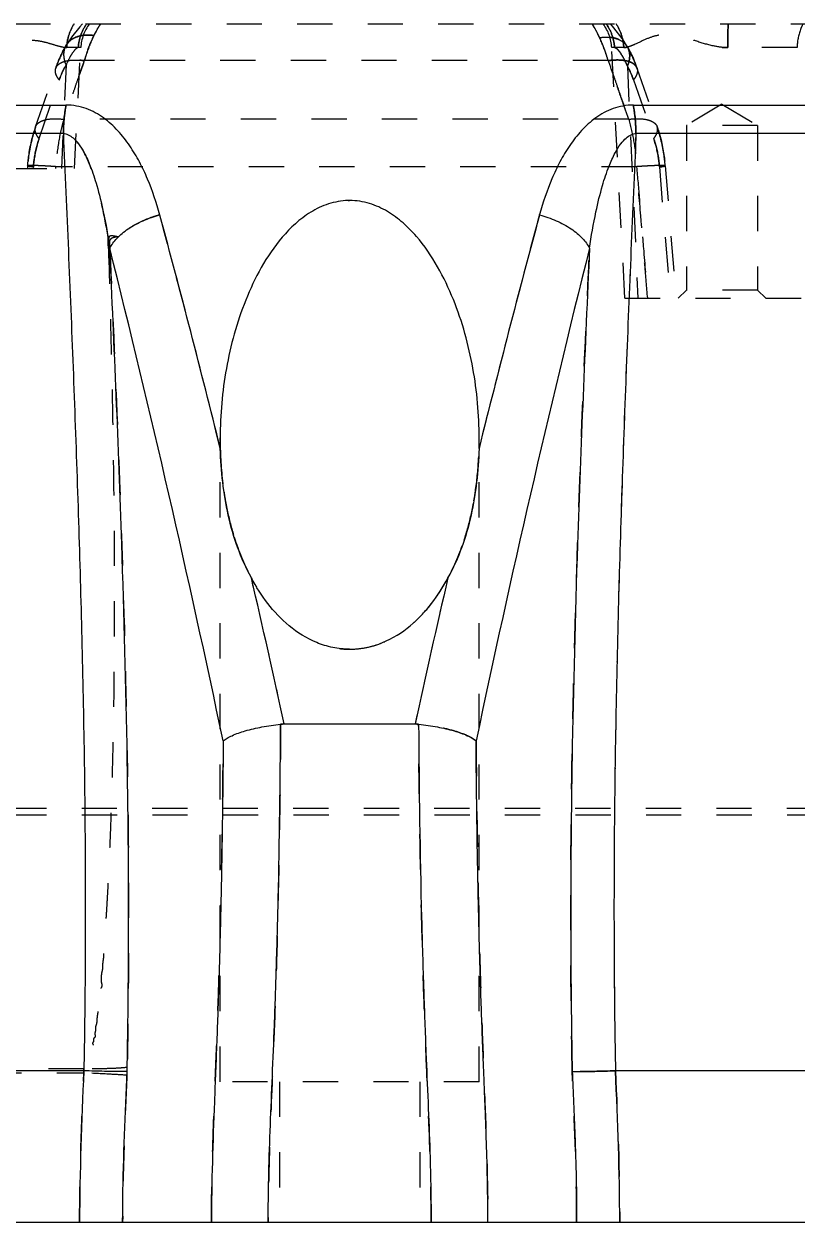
# Model space of a CAD drawing. Header units: millimetres. Extents: x 97 to 1722, y -6063 to 1553.
# Drawn here: x 1004.3 to 1040.1, y 163.3 to 218.8 of the extents above; entities that cross this region are included whole.
import ezdxf

# ---------------------------------------------------------------- set-up
doc = ezdxf.new("R2010")
doc.units = ezdxf.units.MM
doc.header["$LTSCALE"] = 16.335
doc.linetypes.add('HIDDEN', pattern=[0.2, 0.1, -0.1])
doc.layers.get('0').update_dxf_attribs({"linetype": 'CONTINUOUS'})
doc.layers.add('DEFAULT_2', color=8, linetype='HIDDEN')

msp = doc.modelspace()

# ---------------------------------------------------------------- linework, layer by layer
at = {"color": 7, "linetype": 'Continuous'}
for p, q in [((978.157, 215.048), (1006.216, 215.048)), ((1032.501, 215.048), (1059.72, 215.048)), ((1006.094, 213.731), (978.015, 213.731)), ((1060.097, 213.731), (1032.623, 213.731)), ((1013.358, 199.626), (1013.365, 199.135)), ((1025.352, 199.135), (1025.358, 199.626)), ((1016.329, 186.378), (1022.388, 186.378)), ((1007.04, 170.306), (976.393, 170.306)), ((1063.159, 170.306), (1031.676, 170.306)), ((960.358, 163.306), (1078.358, 163.306))]:
    msp.add_line(p, q, dxfattribs=at)
for centre, radius, start, end in [((1019.358, 207.57), 3.057, 89.9997, 91.3875), ((535.235, 81.045), 492.498, 13.87363, 15.17334), ((1502.503, 81.318), 491.481, 164.82498, 166.13038), ((413.679, 59.521), 612.926, 11.869777, 14.058948), ((1625.042, 59.52), 612.931, 165.941061, 168.130214), ((580.085, 91.637), 446.413, 12.25292, 13.14272), ((1460.659, 91.181), 448.491, 166.85937, 167.74507)]:
    msp.add_arc(centre, radius, start, end, dxfattribs=at)
for points, knots in [([(1006.094, 213.731), (1006.098, 213.954), (1006.122, 214.395), (1006.178, 214.833), (1006.216, 215.048)], [0, 0, 0, 0, 0.506153, 1, 1, 1, 1]), ([(1010.564, 209.952), (1010.41, 210.518), (1010.131, 211.355), (1009.633, 212.418), (1009.184, 213.176), (1008.64, 213.876), (1007.977, 214.484), (1007.303, 214.856), (1006.699, 215.019), (1006.378, 215.048), (1006.216, 215.048)], [0, 0, 0, 0, 0.245803, 0.368501, 0.491208, 0.614305, 0.73865, 0.866079, 0.932094, 1, 1, 1, 1]), ([(1032.501, 215.048), (1032.339, 215.048), (1032.02, 215.02), (1031.417, 214.857), (1030.744, 214.487), (1030.082, 213.882), (1029.539, 213.184), (1029.09, 212.43), (1028.592, 211.371), (1028.313, 210.537), (1028.159, 209.972)], [0, 0, 0, 0, 0.067906, 0.133928, 0.261373, 0.385729, 0.508828, 0.631533, 0.754223, 1, 1, 1, 1]), ([(1032.501, 215.048), (1032.539, 214.833), (1032.595, 214.395), (1032.619, 213.954), (1032.623, 213.731)], [0, 0, 0, 0, 0.493847, 1, 1, 1, 1]), ([(1006.094, 213.731), (1006.25, 210.116), (1006.559, 202.885), (1006.871, 193.842), (1007.037, 186.603), (1007.11, 181.172), (1007.118, 176.645), (1007.089, 173.023), (1007.06, 171.211), (1007.044, 170.306)], [0, 0, 0, 0, 0.249881, 0.499824, 0.624829, 0.749858, 0.874914, 0.937453, 1, 1, 1, 1]), ([(1006.094, 213.731), (1006.17, 213.725), (1006.337, 213.681), (1006.577, 213.515), (1006.829, 213.232), (1007.097, 212.794), (1007.385, 212.145), (1007.686, 211.23), (1007.995, 209.958), (1008.163, 208.981), (1008.245, 208.413)], [0, 0, 0, 0, 0.038615, 0.084769, 0.145052, 0.227486, 0.342205, 0.501553, 0.7115, 1, 1, 1, 1]), ([(1030.471, 208.413), (1030.553, 208.979), (1030.722, 209.955), (1031.03, 211.225), (1031.33, 212.142), (1031.618, 212.79), (1031.886, 213.23), (1032.138, 213.513), (1032.379, 213.681), (1032.547, 213.725), (1032.623, 213.731)], [0, 0, 0, 0, 0.287344, 0.498178, 0.65679, 0.771801, 0.85449, 0.914975, 0.961275, 1, 1, 1, 1]), ([(1032.623, 213.731), (1032.467, 210.116), (1032.158, 202.885), (1031.846, 193.842), (1031.68, 186.603), (1031.607, 181.172), (1031.599, 176.645), (1031.628, 173.023), (1031.656, 171.211), (1031.673, 170.306)], [0, 0, 0, 0, 0.249881, 0.499824, 0.624829, 0.749858, 0.874914, 0.937453, 1, 1, 1, 1]), ([(1019.284, 210.626), (1018.977, 210.619), (1018.365, 210.509), (1017.541, 210.112), (1016.831, 209.569), (1016.028, 208.733), (1015.231, 207.549), (1014.514, 206.027), (1013.988, 204.454), (1013.624, 202.855), (1013.407, 201.243), (1013.358, 200.163), (1013.358, 199.626)], [0, 0, 0, 0, 0.068425, 0.135652, 0.201446, 0.266031, 0.392449, 0.516554, 0.639029, 0.760262, 0.880509, 1, 1, 1, 1]), ([(1025.358, 199.626), (1025.358, 200.166), (1025.309, 201.251), (1025.091, 202.871), (1024.723, 204.478), (1024.191, 206.058), (1023.466, 207.587), (1022.658, 208.774), (1021.843, 209.608), (1021.122, 210.146), (1020.286, 210.531), (1019.668, 210.627), (1019.358, 210.627)], [0, 0, 0, 0, 0.119436, 0.239633, 0.360824, 0.483266, 0.607357, 0.733791, 0.798411, 0.864264, 0.931558, 1, 1, 1, 1]), ([(1008.245, 208.413), (1008.326, 208.58), (1008.58, 208.919), (1009.112, 209.349), (1009.79, 209.713), (1010.298, 209.891), (1010.561, 209.962)], [0, 0, 0, 0, 0.194731, 0.436991, 0.713738, 1, 1, 1, 1]), ([(1028.157, 209.962), (1028.42, 209.89), (1028.927, 209.712), (1029.605, 209.348), (1030.137, 208.919), (1030.391, 208.58), (1030.471, 208.413)], [0, 0, 0, 0, 0.28628, 0.56302, 0.805268, 1, 1, 1, 1]), ([(1009.049, 170.287), (1009.068, 171.338), (1009.103, 173.524), (1009.122, 176.969), (1009.11, 180.759), (1009.036, 186.717), (1008.79, 195.984), (1008.455, 203.849), (1008.245, 208.413)], [0, 0, 0, 0, 0.082719, 0.171953, 0.270925, 0.380796, 0.640629, 1, 1, 1, 1]), ([(1030.471, 208.413), (1030.262, 203.842), (1029.926, 195.964), (1029.68, 186.683), (1029.607, 180.717), (1029.595, 176.924), (1029.615, 173.494), (1029.649, 171.323), (1029.668, 170.287)], [0, 0, 0, 0, 0.359969, 0.62017, 0.730168, 0.829227, 0.918511, 1, 1, 1, 1]), ([(1014.805, 193.141), (1014.56, 193.599), (1014.134, 194.548), (1013.706, 196.046), (1013.453, 197.581), (1013.38, 198.616), (1013.365, 199.135)], [0, 0, 0, 0, 0.250732, 0.499764, 0.749749, 1, 1, 1, 1]), ([(1025.352, 199.135), (1025.337, 198.616), (1025.263, 197.58), (1025.011, 196.046), (1024.583, 194.548), (1024.157, 193.599), (1023.912, 193.141)], [0, 0, 0, 0, 0.250328, 0.500325, 0.749335, 1, 1, 1, 1]), ([(1019.358, 189.843), (1019.096, 189.843), (1018.572, 189.896), (1017.592, 190.199), (1016.527, 190.867), (1015.533, 191.928), (1015.025, 192.73), (1014.805, 193.141)], [0, 0, 0, 0, 0.133713, 0.265453, 0.519156, 0.762773, 1, 1, 1, 1]), ([(1019.358, 189.843), (1019.621, 189.843), (1020.144, 189.896), (1021.124, 190.199), (1022.19, 190.867), (1023.184, 191.928), (1023.692, 192.73), (1023.912, 193.141)], [0, 0, 0, 0, 0.133713, 0.265453, 0.519156, 0.762773, 1, 1, 1, 1]), ([(1013.499, 185.593), (1013.554, 185.639), (1013.687, 185.728), (1014.024, 185.898), (1014.564, 186.083), (1015.318, 186.258), (1015.87, 186.338), (1016.162, 186.369)], [0, 0, 0, 0, 0.076953, 0.170432, 0.403231, 0.686377, 1, 1, 1, 1]), ([(1015.585, 163.306), (1015.586, 163.68), (1015.59, 164.427), (1015.619, 165.926), (1015.682, 167.806), (1015.779, 170.1), (1015.881, 172.541), (1015.973, 175.282), (1016.096, 179.928), (1016.146, 183.675), (1016.162, 186.369)], [0, 0, 0, 0, 0.048657, 0.097063, 0.195062, 0.293147, 0.395636, 0.512734, 0.649729, 1, 1, 1, 1]), ([(1022.555, 186.369), (1022.846, 186.338), (1023.398, 186.258), (1024.153, 186.083), (1024.693, 185.897), (1025.03, 185.728), (1025.163, 185.639), (1025.218, 185.593)], [0, 0, 0, 0, 0.313663, 0.596818, 0.829601, 0.923025, 1, 1, 1, 1]), ([(1022.555, 186.369), (1022.573, 183.374), (1022.631, 179.252), (1022.778, 174.182), (1022.912, 170.57), (1023.054, 167.506), (1023.122, 164.888), (1023.131, 163.807), (1023.132, 163.306)], [0, 0, 0, 0, 0.389392, 0.536049, 0.659471, 0.85942, 0.934821, 1, 1, 1, 1]), ([(1013.499, 185.593), (1013.486, 183.735), (1013.453, 180.948), (1013.375, 177.233), (1013.299, 174.447), (1013.204, 171.662), (1013.05, 167.95), (1012.957, 165.164), (1012.958, 163.306)], [0, 0, 0, 0, 0.250003, 0.375006, 0.500007, 0.625009, 0.750011, 1, 1, 1, 1]), ([(1025.759, 163.306), (1025.761, 163.538), (1025.762, 164.003), (1025.749, 164.699), (1025.738, 165.396), (1025.727, 166.092), (1025.698, 166.789), (1025.68, 167.485), (1025.657, 168.181), (1025.625, 168.877), (1025.599, 169.574), (1025.573, 170.27), (1025.543, 170.966), (1025.489, 172.358), (1025.44, 173.751), (1025.4, 175.144), (1025.37, 176.072), (1025.352, 177.001), (1025.326, 177.93), (1025.31, 178.626), (1025.3, 179.323), (1025.285, 180.02), (1025.269, 180.716), (1025.261, 181.413), (1025.254, 182.109), (1025.241, 183.038), (1025.225, 184.199), (1025.22, 185.128), (1025.218, 185.593)], [0, 0, 0, 0, 0.03125, 0.0625, 0.093749, 0.124995, 0.156243, 0.187493, 0.218742, 0.249991, 0.281241, 0.312492, 0.343742, 0.374992, 0.499995, 0.531246, 0.562496, 0.624997, 0.656247, 0.687496, 0.718747, 0.749997, 0.781246, 0.812496, 0.843747, 0.874997, 0.937498, 1, 1, 1, 1]), ([(1009.049, 170.287), (1008.943, 170.283), (1008.726, 170.281), (1008.375, 170.283), (1007.979, 170.285), (1007.528, 170.296), (1007.21, 170.306), (1007.044, 170.306)], [0, 0, 0, 0, 0.159338, 0.325053, 0.524666, 0.75212, 1, 1, 1, 1]), ([(1008.842, 163.306), (1008.842, 163.662), (1008.858, 165.991), (1008.963, 168.317), (1009.049, 170.287)], [0, 0, 0, 0, 0.153173, 1, 1, 1, 1]), ([(1029.668, 170.287), (1029.774, 170.283), (1029.992, 170.281), (1030.343, 170.283), (1030.74, 170.286), (1031.192, 170.296), (1031.51, 170.306), (1031.676, 170.306)], [0, 0, 0, 0, 0.159306, 0.32503, 0.524655, 0.752141, 1, 1, 1, 1]), ([(1029.668, 170.287), (1029.71, 169.304), (1029.814, 166.978), (1029.875, 164.65), (1029.875, 163.306)], [0, 0, 0, 0, 0.42248, 1, 1, 1, 1])]:
    msp.add_open_spline(points, degree=3, knots=knots, dxfattribs=at)
for points in [[(1016.162, 186.369), (1016.217, 186.375), (1016.273, 186.378), (1016.329, 186.378)], [(1022.388, 186.378), (1022.444, 186.378), (1022.5, 186.375), (1022.555, 186.369)], [(1007.04, 170.306), (1006.945, 167.974), (1006.848, 165.64), (1006.848, 163.306)], [(1031.869, 163.306), (1031.869, 165.64), (1031.772, 167.974), (1031.676, 170.306)]]:
    msp.add_open_spline(points, degree=3, dxfattribs=at)
at = {"layer": 'DEFAULT_2', "color": 8, "linetype": 'HIDDEN'}
for p, q in [((984.258, 218.806), (1054.522, 218.806)), ((1006.853, 218.674), (1006.472, 218.195)), ((1006.978, 218.806), (1006.842, 218.662)), ((1031.614, 218.618), (1031.44, 218.806)), ((1006.484, 218.211), (1006.237, 217.832)), ((1031.99, 218.126), (1031.603, 218.631)), ((1032.232, 217.737), (1031.979, 218.142)), ((1006.237, 217.832), (1006.238, 217.833)), ((1006.902, 217.71), (1006.248, 217.71)), ((1006.608, 212.106), (1006.902, 217.71)), ((1032.108, 206.106), (1031.5, 217.71)), ((1032.058, 217.71), (1031.5, 217.71)), ((1032.231, 217.738), (1032.232, 217.736)), ((1040.085, 217.71), (1036.874, 217.71)), ((1031.334, 217.106), (1007.065, 217.106)), ((1004.809, 214.04), (1005.743, 216.757)), ((1006.224, 216.909), (1006.006, 212.106)), ((1032.224, 216.851), (1032.711, 206.106)), ((1032.67, 216.758), (1033.606, 214.041)), ((1004.971, 213.496), (1005.904, 216.211)), ((1032.509, 216.211), (1033.445, 213.496)), ((1036.608, 215.097), (1034.958, 214.106)), ((1036.608, 215.097), (1038.258, 214.106)), ((1032.289, 214.39), (1006.112, 214.39)), ((1034.958, 214.106), (1034.958, 206.481)), ((1038.258, 214.106), (1034.958, 214.106)), ((1038.258, 214.106), (1038.258, 206.481)), ((993.893, 212.106), (1006.608, 212.106)), ((1004.44, 212.235), (1004.429, 212.106)), ((1004.698, 212.106), (1004.704, 212.179)), ((1005.741, 212.106), (1005.748, 212.195)), ((1032.652, 212.195), (1005.746, 212.195)), ((1033.712, 212.181), (1034.205, 206.106)), ((1033.976, 212.235), (1034.474, 206.106)), ((1028.153, 209.952), (1028.159, 209.972)), ((1034.958, 206.481), (1034.583, 206.106)), ((1038.258, 206.481), (1034.958, 206.481)), ((1038.258, 206.481), (1038.633, 206.106)), ((1032.108, 206.106), (1045.009, 206.106)), ((1033.162, 206.145), (1033.165, 206.106)), ((1013.358, 169.806), (1013.358, 199.626)), ((1025.358, 169.806), (1025.358, 199.626)), ((1060.858, 182.153), (977.858, 182.153)), ((1060.849, 182.458), (977.868, 182.458)), ((1007.046, 170.397), (976.402, 170.397)), ((976.391, 170.214), (1007.037, 170.214)), ((1025.358, 169.806), (1013.358, 169.806)), ((1016.108, 169.806), (1016.108, 163.306)), ((1022.608, 169.806), (1022.608, 163.306))]:
    msp.add_line(p, q, dxfattribs=at)
for centre, radius, start, end in [((1008.899, 217.606), 2, 143.1301, 177), ((1029.503, 217.606), 2, 3, 36.8699), ((1025.015, 215.352), 6.56, 25.4741, 27.709), ((1025.674, 215.666), 5.83, 21.9264, 25.4768), ((1006.248, 218.466), 0.755, 268.2271, 269.9881), ((1008.531, 217.607), 2.285, 174.4085, 177.4037), ((1013.983, 215.157), 7.186, 160.2146, 160.7701), ((1024.772, 215.297), 6.805, 18.7678, 21.974), ((1006.612, 213.732), 3.404, 82.3508, 85.7764), ((1014.683, 214.921), 7.925, 160.8261, 163.9993), ((1023.778, 214.953), 7.856, 15.9047, 18.8096), ((1031.803, 213.711), 3.428, 94.4173, 97.8771), ((536.214, 81.318), 491.481, 13.86962, 15.17502), ((1503.478, 81.046), 492.494, 164.82666, 166.12637), ((1007.788, 199.625), 17.571, 358.4021, 359.4268), ((1007.665, 199.626), 17.693, 359.4263, 359.9985), ((1030.541, 199.596), 17.182, 181.5384, 188.1907), ((1028.687, 199.345), 15.311, 188.2483, 189.8774), ((1009.737, 199.393), 15.608, 350.1334, 351.7339), ((1024.932, 198.478), 11.454, 197.5484, 198.2265), ((1024.41, 198.297), 10.901, 198.1826, 208.2279), ((1014.164, 198.358), 11.057, 331.8447, 341.7496), ((1013.953, 198.433), 11.28, 341.7264, 342.4134), ((578.065, 91.182), 448.483, 12.25492, 13.14064), ((1022.854, 197.445), 9.127, 208.1329, 211.0881), ((1458.631, 91.637), 446.412, 166.85728, 167.74708), ((1019.359, 193.735), 3.893, 262.936, 269.9882), ((1019.358, 193.692), 3.85, 270.0001, 270.5636), ((1004.132, 170.453), 2.914, 355.2977, 358.9035), ((994.869, 170.724), 14.186, 357.4915, 358.9733)]:
    msp.add_arc(centre, radius, start, end, dxfattribs=at)
for points, knots in [([(1006.248, 217.71), (1006.257, 217.906), (1006.324, 218.291), (1006.488, 218.646), (1006.591, 218.806)], [0, 0, 0, 0, 0.506141, 1, 1, 1, 1]), ([(1006.591, 218.806), (1006.498, 218.662), (1006.347, 218.347), (1006.274, 218.004), (1006.257, 217.83)], [0, 0, 0, 0, 0.493088, 1, 1, 1, 1]), ([(1006.786, 217.71), (1006.796, 217.898), (1006.87, 218.288), (1007.054, 218.642), (1007.174, 218.806)], [0, 0, 0, 0, 0.480668, 1, 1, 1, 1]), ([(1007.174, 218.806), (1007.054, 218.642), (1006.87, 218.288), (1006.796, 217.898), (1006.786, 217.71)], [0, 0, 0, 0, 0.519332, 1, 1, 1, 1]), ([(1007.818, 218.806), (1007.791, 218.765), (1007.682, 218.592), (1007.583, 218.411), (1007.512, 218.271)], [0, 0, 0, 0, 0.234873, 1, 1, 1, 1]), ([(1007.512, 218.271), (1007.536, 218.319), (1007.631, 218.502), (1007.735, 218.679), (1007.818, 218.806)], [0, 0, 0, 0, 0.26486, 1, 1, 1, 1]), ([(1030.937, 218.174), (1030.909, 218.232), (1030.803, 218.447), (1030.684, 218.657), (1030.589, 218.806)], [0, 0, 0, 0, 0.266894, 1, 1, 1, 1]), ([(1030.589, 218.806), (1030.609, 218.775), (1030.691, 218.643), (1030.767, 218.507), (1030.822, 218.402)], [0, 0, 0, 0, 0.237765, 1, 1, 1, 1]), ([(1031.242, 218.806), (1031.362, 218.642), (1031.545, 218.288), (1031.619, 217.898), (1031.629, 217.71)], [0, 0, 0, 0, 0.519506, 1, 1, 1, 1]), ([(1031.629, 217.71), (1031.619, 217.898), (1031.545, 218.288), (1031.362, 218.642), (1031.242, 218.806)], [0, 0, 0, 0, 0.480494, 1, 1, 1, 1]), ([(1031.704, 218.806), (1031.811, 218.646), (1031.98, 218.292), (1032.049, 217.906), (1032.058, 217.71)], [0, 0, 0, 0, 0.495045, 1, 1, 1, 1]), ([(1032.058, 217.71), (1032.049, 217.906), (1031.98, 218.292), (1031.811, 218.646), (1031.704, 218.806)], [0, 0, 0, 0, 0.504956, 1, 1, 1, 1]), ([(1036.874, 217.71), (1036.874, 217.808), (1036.876, 218.173), (1036.884, 218.538), (1036.894, 218.806)], [0, 0, 0, 0, 0.265987, 1, 1, 1, 1]), ([(1036.894, 218.806), (1036.891, 218.723), (1036.879, 218.358), (1036.874, 217.993), (1036.874, 217.71)], [0, 0, 0, 0, 0.225911, 1, 1, 1, 1]), ([(1040.355, 218.806), (1040.312, 218.721), (1040.163, 218.372), (1040.095, 217.992), (1040.085, 217.71)], [0, 0, 0, 0, 0.253452, 1, 1, 1, 1]), ([(1006.238, 217.833), (1006.266, 217.879), (1006.33, 217.966), (1006.498, 218.114), (1006.768, 218.243), (1007.133, 218.301), (1007.385, 218.288), (1007.512, 218.271)], [0, 0, 0, 0, 0.112095, 0.227058, 0.46991, 0.73034, 1, 1, 1, 1]), ([(1007.014, 218.278), (1006.855, 218.258), (1006.621, 218.191), (1006.368, 218.011), (1006.275, 217.895), (1006.238, 217.833)], [0, 0, 0, 0, 0.523176, 0.766496, 1, 1, 1, 1]), ([(1007.512, 218.271), (1007.47, 218.276), (1007.305, 218.294), (1007.138, 218.293), (1007.014, 218.278)], [0, 0, 0, 0, 0.251452, 1, 1, 1, 1]), ([(1007.512, 218.271), (1007.468, 218.184), (1007.291, 217.807), (1007.153, 217.412), (1007.065, 217.106)], [0, 0, 0, 0, 0.233848, 1, 1, 1, 1]), ([(1007.221, 217.59), (1007.243, 217.65), (1007.33, 217.882), (1007.429, 218.108), (1007.512, 218.271)], [0, 0, 0, 0, 0.260555, 1, 1, 1, 1]), ([(1030.937, 218.174), (1031.067, 218.192), (1031.325, 218.208), (1031.698, 218.151), (1031.973, 218.022), (1032.141, 217.872), (1032.204, 217.784), (1032.23, 217.738)], [0, 0, 0, 0, 0.272601, 0.534662, 0.776482, 0.889877, 1, 1, 1, 1]), ([(1031.334, 217.106), (1031.306, 217.202), (1031.195, 217.566), (1031.057, 217.921), (1030.937, 218.174)], [0, 0, 0, 0, 0.263867, 1, 1, 1, 1]), ([(1031.622, 218.154), (1031.604, 218.158), (1031.533, 218.174), (1031.461, 218.184), (1031.406, 218.189)], [0, 0, 0, 0, 0.246581, 1, 1, 1, 1]), ([(1031.836, 218.081), (1031.819, 218.089), (1031.75, 218.118), (1031.677, 218.14), (1031.622, 218.154)], [0, 0, 0, 0, 0.245231, 1, 1, 1, 1]), ([(1036.874, 217.71), (1036.652, 217.71), (1036.144, 217.78), (1035.423, 218.004), (1034.747, 218.231), (1034.244, 218.322), (1033.903, 218.32), (1033.566, 218.276), (1033.122, 218.128), (1032.705, 217.919), (1032.384, 217.779), (1032.245, 217.736), (1032.184, 217.724)], [0, 0, 0, 0, 0.136501, 0.312572, 0.464773, 0.575918, 0.624993, 0.674205, 0.78443, 0.910886, 0.961495, 1, 1, 1, 1]), ([(1006.248, 217.71), (1006.131, 217.71), (1005.859, 217.771), (1005.446, 217.906), (1004.985, 218.02), (1004.503, 218.06), (1003.983, 218.014), (1003.197, 217.854), (1002.57, 217.71), (1002.132, 217.71)], [0, 0, 0, 0, 0.084026, 0.197767, 0.312435, 0.423941, 0.543614, 0.685501, 1, 1, 1, 1]), ([(1006.238, 217.833), (1006.188, 217.75), (1005.995, 217.405), (1005.84, 217.039), (1005.743, 216.757)], [0, 0, 0, 0, 0.245287, 1, 1, 1, 1]), ([(1005.743, 216.757), (1005.776, 216.852), (1005.913, 217.223), (1006.087, 217.581), (1006.238, 217.833)], [0, 0, 0, 0, 0.255188, 1, 1, 1, 1]), ([(1006.224, 216.91), (1006.192, 216.986), (1006.142, 217.142), (1006.112, 217.383), (1006.139, 217.62), (1006.199, 217.766), (1006.238, 217.832)], [0, 0, 0, 0, 0.259496, 0.512766, 0.758389, 1, 1, 1, 1]), ([(1006.786, 217.71), (1006.77, 217.71), (1006.732, 217.698), (1006.648, 217.636), (1006.529, 217.488), (1006.375, 217.236), (1006.276, 217.029), (1006.224, 216.91)], [0, 0, 0, 0, 0.048077, 0.11394, 0.312829, 0.609022, 1, 1, 1, 1]), ([(1032.224, 216.851), (1032.17, 216.979), (1032.066, 217.201), (1031.919, 217.446), (1031.811, 217.586), (1031.745, 217.654), (1031.687, 217.697), (1031.646, 217.71), (1031.629, 217.71)], [0, 0, 0, 0, 0.389399, 0.685914, 0.797654, 0.885618, 0.951688, 1, 1, 1, 1]), ([(1031.629, 217.71), (1031.646, 217.71), (1031.687, 217.697), (1031.745, 217.654), (1031.811, 217.586), (1031.919, 217.446), (1032.066, 217.201), (1032.17, 216.979), (1032.224, 216.851)], [0, 0, 0, 0, 0.048312, 0.114381, 0.202345, 0.314085, 0.6106, 1, 1, 1, 1]), ([(1032.058, 217.71), (1032.071, 217.71), (1032.129, 217.713), (1032.187, 217.724), (1032.231, 217.735)], [0, 0, 0, 0, 0.224348, 1, 1, 1, 1]), ([(1032.184, 217.724), (1032.173, 217.722), (1032.131, 217.714), (1032.089, 217.71), (1032.058, 217.71)], [0, 0, 0, 0, 0.270611, 1, 1, 1, 1]), ([(1032.224, 216.851), (1032.255, 216.924), (1032.307, 217.073), (1032.342, 217.304), (1032.321, 217.532), (1032.267, 217.672), (1032.231, 217.736)], [0, 0, 0, 0, 0.26064, 0.514145, 0.759203, 1, 1, 1, 1]), ([(1032.231, 217.736), (1032.267, 217.672), (1032.321, 217.531), (1032.342, 217.304), (1032.307, 217.073), (1032.255, 216.924), (1032.224, 216.851)], [0, 0, 0, 0, 0.240796, 0.485856, 0.739362, 1, 1, 1, 1]), ([(1032.231, 217.738), (1032.275, 217.661), (1032.444, 217.346), (1032.582, 217.014), (1032.67, 216.758)], [0, 0, 0, 0, 0.245659, 1, 1, 1, 1]), ([(1032.67, 216.758), (1032.64, 216.844), (1032.517, 217.18), (1032.363, 217.506), (1032.231, 217.738)], [0, 0, 0, 0, 0.254698, 1, 1, 1, 1]), ([(1036.608, 217.724), (1036.631, 217.722), (1036.72, 217.714), (1036.808, 217.71), (1036.874, 217.71)], [0, 0, 0, 0, 0.260574, 1, 1, 1, 1]), ([(1005.743, 216.757), (1005.756, 216.795), (1005.797, 216.869), (1005.895, 216.961), (1006.026, 217.034), (1006.254, 217.11), (1006.609, 217.148), (1006.905, 217.127), (1007.065, 217.106)], [0, 0, 0, 0, 0.082274, 0.171497, 0.272766, 0.388745, 0.66686, 1, 1, 1, 1]), ([(1007.065, 217.106), (1006.986, 216.879), (1006.843, 216.485), (1006.646, 215.918), (1006.416, 215.237), (1006.231, 214.73), (1006.112, 214.39)], [0, 0, 0, 0, 0.250199, 0.437606, 0.624813, 1, 1, 1, 1]), ([(1031.334, 217.106), (1031.495, 217.128), (1031.795, 217.15), (1032.153, 217.113), (1032.384, 217.037), (1032.517, 216.964), (1032.615, 216.871), (1032.657, 216.796), (1032.67, 216.758)], [0, 0, 0, 0, 0.333113, 0.611297, 0.727338, 0.828618, 0.9178, 1, 1, 1, 1]), ([(1032.289, 214.39), (1032.21, 214.617), (1032.067, 215.011), (1031.869, 215.578), (1031.638, 216.259), (1031.453, 216.766), (1031.334, 217.106)], [0, 0, 0, 0, 0.250212, 0.437606, 0.62481, 1, 1, 1, 1]), ([(1032.67, 216.758), (1032.658, 216.792), (1032.623, 216.86), (1032.54, 216.945), (1032.429, 217.015), (1032.236, 217.093), (1031.933, 217.142), (1031.678, 217.139), (1031.539, 217.128)], [0, 0, 0, 0, 0.085713, 0.177401, 0.279702, 0.395327, 0.669903, 1, 1, 1, 1]), ([(1005.905, 216.21), (1005.868, 216.257), (1005.804, 216.348), (1005.74, 216.492), (1005.716, 216.63), (1005.73, 216.718), (1005.743, 216.757)], [0, 0, 0, 0, 0.30026, 0.561755, 0.790404, 1, 1, 1, 1]), ([(1005.904, 216.21), (1005.868, 216.257), (1005.804, 216.349), (1005.74, 216.492), (1005.716, 216.63), (1005.73, 216.718), (1005.743, 216.757)], [0, 0, 0, 0, 0.30023, 0.561712, 0.790375, 1, 1, 1, 1]), ([(1006.224, 216.909), (1006.192, 216.858), (1006.067, 216.634), (1005.968, 216.396), (1005.904, 216.211)], [0, 0, 0, 0, 0.235745, 1, 1, 1, 1]), ([(1005.904, 216.211), (1005.927, 216.275), (1006.015, 216.515), (1006.127, 216.748), (1006.224, 216.909)], [0, 0, 0, 0, 0.263855, 1, 1, 1, 1]), ([(1031.567, 216.452), (1031.628, 216.281), (1031.748, 215.937), (1031.981, 215.247), (1032.169, 214.734), (1032.289, 214.39)], [0, 0, 0, 0, 0.249963, 0.499626, 1, 1, 1, 1]), ([(1032.509, 216.211), (1032.489, 216.269), (1032.408, 216.488), (1032.309, 216.701), (1032.224, 216.851)], [0, 0, 0, 0, 0.262318, 1, 1, 1, 1]), ([(1032.224, 216.851), (1032.251, 216.803), (1032.362, 216.597), (1032.451, 216.379), (1032.509, 216.211)], [0, 0, 0, 0, 0.237331, 1, 1, 1, 1]), ([(1032.67, 216.758), (1032.684, 216.719), (1032.697, 216.631), (1032.673, 216.493), (1032.609, 216.349), (1032.546, 216.257), (1032.509, 216.21)], [0, 0, 0, 0, 0.209743, 0.438515, 0.699996, 1, 1, 1, 1]), ([(1006.216, 215.048), (1006.178, 214.833), (1006.122, 214.395), (1006.098, 213.954), (1006.094, 213.731)], [0, 0, 0, 0, 0.493847, 1, 1, 1, 1]), ([(1032.623, 213.731), (1032.619, 213.954), (1032.595, 214.395), (1032.539, 214.833), (1032.501, 215.048)], [0, 0, 0, 0, 0.506153, 1, 1, 1, 1]), ([(1004.809, 214.04), (1004.822, 214.077), (1004.862, 214.151), (1004.958, 214.241), (1005.087, 214.314), (1005.312, 214.39), (1005.661, 214.429), (1005.954, 214.41), (1006.112, 214.39)], [0, 0, 0, 0, 0.082428, 0.171751, 0.273036, 0.388958, 0.666872, 1, 1, 1, 1]), ([(1006.112, 214.39), (1006.012, 214.043), (1005.852, 213.316), (1005.771, 212.576), (1005.748, 212.195)], [0, 0, 0, 0, 0.486751, 1, 1, 1, 1]), ([(1032.289, 214.39), (1032.449, 214.411), (1032.744, 214.431), (1033.097, 214.393), (1033.325, 214.317), (1033.455, 214.244), (1033.552, 214.153), (1033.593, 214.079), (1033.606, 214.041)], [0, 0, 0, 0, 0.33311, 0.611092, 0.727074, 0.82837, 0.91765, 1, 1, 1, 1]), ([(1032.289, 214.39), (1032.389, 214.043), (1032.549, 213.315), (1032.629, 212.576), (1032.652, 212.195)], [0, 0, 0, 0, 0.486681, 1, 1, 1, 1]), ([(1004.809, 214.04), (1004.76, 213.897), (1004.58, 213.309), (1004.477, 212.698), (1004.44, 212.235)], [0, 0, 0, 0, 0.244987, 1, 1, 1, 1]), ([(1004.44, 212.235), (1004.452, 212.391), (1004.52, 213.002), (1004.66, 213.606), (1004.809, 214.04)], [0, 0, 0, 0, 0.254333, 1, 1, 1, 1]), ([(1004.971, 213.494), (1004.934, 213.541), (1004.871, 213.632), (1004.806, 213.776), (1004.782, 213.913), (1004.795, 214.001), (1004.809, 214.04)], [0, 0, 0, 0, 0.300449, 0.561982, 0.790546, 1, 1, 1, 1]), ([(1008.167, 208.921), (1008.085, 209.426), (1007.92, 210.3), (1007.623, 211.441), (1007.335, 212.271), (1007.059, 212.863), (1006.802, 213.267), (1006.56, 213.529), (1006.328, 213.684), (1006.168, 213.726), (1006.094, 213.731)], [0, 0, 0, 0, 0.281591, 0.489121, 0.648531, 0.764178, 0.848346, 0.910736, 0.959123, 1, 1, 1, 1]), ([(1032.623, 213.731), (1032.467, 210.116), (1032.158, 202.885), (1031.846, 193.842), (1031.68, 186.603), (1031.607, 181.172), (1031.599, 176.645), (1031.628, 173.023), (1031.656, 171.211), (1031.673, 170.306)], [0, 0, 0, 0, 0.249881, 0.499824, 0.624829, 0.749858, 0.874914, 0.937453, 1, 1, 1, 1]), ([(1033.445, 213.494), (1033.482, 213.541), (1033.545, 213.633), (1033.609, 213.776), (1033.633, 213.914), (1033.62, 214.002), (1033.606, 214.041)], [0, 0, 0, 0, 0.300323, 0.561827, 0.790444, 1, 1, 1, 1]), ([(1033.976, 212.235), (1033.964, 212.391), (1033.896, 213.003), (1033.756, 213.607), (1033.606, 214.041)], [0, 0, 0, 0, 0.254348, 1, 1, 1, 1]), ([(1033.606, 214.041), (1033.656, 213.898), (1033.836, 213.31), (1033.939, 212.698), (1033.976, 212.235)], [0, 0, 0, 0, 0.244972, 1, 1, 1, 1]), ([(1004.971, 213.496), (1004.936, 213.394), (1004.805, 212.965), (1004.731, 212.519), (1004.704, 212.179)], [0, 0, 0, 0, 0.239952, 1, 1, 1, 1]), ([(1004.704, 212.179), (1004.713, 212.294), (1004.763, 212.74), (1004.863, 213.181), (1004.971, 213.496)], [0, 0, 0, 0, 0.258047, 1, 1, 1, 1]), ([(1033.712, 212.181), (1033.703, 212.296), (1033.653, 212.741), (1033.553, 213.182), (1033.445, 213.496)], [0, 0, 0, 0, 0.258091, 1, 1, 1, 1]), ([(1033.445, 213.496), (1033.48, 213.394), (1033.61, 212.966), (1033.685, 212.52), (1033.712, 212.181)], [0, 0, 0, 0, 0.239913, 1, 1, 1, 1]), ([(1005.748, 212.195), (1005.656, 212.202), (1005.48, 212.213), (1005.228, 212.228), (1005.004, 212.239), (1004.814, 212.246), (1004.677, 212.249), (1004.588, 212.25), (1004.537, 212.249), (1004.497, 212.247), (1004.467, 212.244), (1004.45, 212.241), (1004.44, 212.237), (1004.44, 212.235)], [0, 0, 0, 0, 0.210348, 0.404211, 0.576332, 0.722911, 0.840699, 0.887979, 0.927116, 0.957863, 0.980137, 0.993971, 1, 1, 1, 1]), ([(1004.704, 212.178), (1004.665, 212.183), (1004.599, 212.193), (1004.524, 212.207), (1004.48, 212.217), (1004.458, 212.223), (1004.446, 212.228), (1004.44, 212.233), (1004.44, 212.235)], [0, 0, 0, 0, 0.425869, 0.736395, 0.846748, 0.926781, 0.976832, 1, 1, 1, 1]), ([(1004.44, 212.235), (1004.44, 212.231), (1004.452, 212.225), (1004.472, 212.219), (1004.511, 212.21), (1004.54, 212.204), (1004.557, 212.201)], [0, 0, 0, 0, 0.078841, 0.268336, 0.575644, 1, 1, 1, 1]), ([(1033.976, 212.235), (1033.976, 212.238), (1033.966, 212.242), (1033.949, 212.245), (1033.919, 212.248), (1033.878, 212.25), (1033.826, 212.25), (1033.736, 212.25), (1033.598, 212.247), (1033.404, 212.239), (1033.178, 212.228), (1032.923, 212.213), (1032.745, 212.202), (1032.652, 212.195)], [0, 0, 0, 0, 0.006054, 0.01991, 0.042213, 0.072985, 0.112144, 0.159467, 0.277363, 0.424029, 0.596173, 0.789941, 1, 1, 1, 1]), ([(1033.165, 206.106), (1033.123, 206.613), (1033.044, 207.501), (1032.938, 208.77), (1032.819, 210.293), (1032.716, 211.434), (1032.652, 212.195)], [0, 0, 0, 0, 0.250007, 0.437503, 0.624994, 1, 1, 1, 1]), ([(1032.652, 212.195), (1032.695, 211.691), (1032.773, 210.809), (1032.878, 209.548), (1032.996, 208.035), (1033.098, 206.901), (1033.162, 206.145)], [0, 0, 0, 0, 0.250006, 0.437503, 0.624995, 1, 1, 1, 1]), ([(1033.976, 212.235), (1033.977, 212.233), (1033.97, 212.228), (1033.958, 212.224), (1033.937, 212.217), (1033.892, 212.207), (1033.817, 212.193), (1033.751, 212.183), (1033.712, 212.178)], [0, 0, 0, 0, 0.023303, 0.073353, 0.153433, 0.264076, 0.575073, 1, 1, 1, 1]), ([(1033.712, 212.178), (1033.751, 212.183), (1033.817, 212.193), (1033.892, 212.207), (1033.937, 212.217), (1033.958, 212.224), (1033.97, 212.228), (1033.977, 212.233), (1033.976, 212.235)], [0, 0, 0, 0, 0.425079, 0.736055, 0.846608, 0.926652, 0.976703, 1, 1, 1, 1]), ([(1010.56, 209.962), (1010.375, 209.912), (1010.011, 209.792), (1009.496, 209.561), (1009.037, 209.283), (1008.767, 209.066), (1008.65, 208.952)], [0, 0, 0, 0, 0.263516, 0.525844, 0.774722, 1, 1, 1, 1]), ([(1008.167, 208.921), (1008.173, 208.926), (1008.197, 208.946), (1008.221, 208.966), (1008.24, 208.98)], [0, 0, 0, 0, 0.241446, 1, 1, 1, 1]), ([(1008.183, 208.398), (1008.181, 208.442), (1008.176, 208.551), (1008.176, 208.725), (1008.171, 208.856), (1008.167, 208.921)], [0, 0, 0, 0, 0.249786, 0.625178, 1, 1, 1, 1]), ([(1008.183, 208.398), (1008.182, 208.45), (1008.18, 208.552), (1008.182, 208.704), (1008.199, 208.848), (1008.226, 208.938), (1008.24, 208.98)], [0, 0, 0, 0, 0.262709, 0.524249, 0.77369, 1, 1, 1, 1]), ([(1008.65, 208.952), (1008.582, 208.942), (1008.476, 208.924), (1008.346, 208.886), (1008.274, 208.836), (1008.24, 208.779), (1008.226, 208.72), (1008.223, 208.597), (1008.235, 208.494), (1008.245, 208.413)], [0, 0, 0, 0, 0.248466, 0.391568, 0.485038, 0.557528, 0.625827, 0.705586, 1, 1, 1, 1]), ([(1008.24, 208.98), (1008.265, 208.999), (1008.336, 209.009), (1008.417, 208.997), (1008.485, 208.984), (1008.558, 208.971), (1008.612, 208.956), (1008.65, 208.952)], [0, 0, 0, 0, 0.22934, 0.469822, 0.596506, 0.727142, 1, 1, 1, 1]), ([(1008.183, 208.398), (1008.23, 206.766), (1008.319, 203.5), (1008.398, 199.417), (1008.438, 196.151), (1008.455, 193.7), (1008.457, 191.25), (1008.443, 188.799), (1008.41, 186.349), (1008.355, 183.898), (1008.29, 181.857), (1008.222, 180.224), (1008.173, 179.204), (1008.129, 178.388), (1008.1, 177.878), (1008.074, 177.47), (1008.052, 177.165), (1008.031, 176.859), (1008.019, 176.604), (1008.008, 176.4), (1007.995, 176.247), (1007.977, 176.095), (1007.959, 175.969), (1007.949, 175.867), (1007.949, 175.765), (1007.958, 175.638), (1007.943, 175.485), (1007.923, 175.359), (1007.911, 175.257), (1007.907, 175.155), (1007.912, 175.027), (1007.869, 174.879), (1007.851, 174.752), (1007.851, 174.65), (1007.854, 174.548), (1007.84, 174.446), (1007.868, 174.348), (1007.88, 174.273), (1007.87, 174.196), (1007.832, 174.131), (1007.78, 174.08), (1007.719, 174.043), (1007.658, 174.008), (1007.607, 173.978), (1007.567, 173.953), (1007.537, 173.932), (1007.508, 173.908), (1007.496, 173.87), (1007.511, 173.833), (1007.539, 173.81), (1007.57, 173.793), (1007.612, 173.773), (1007.664, 173.75), (1007.728, 173.726), (1007.791, 173.704), (1007.853, 173.679), (1007.913, 173.655), (1007.964, 173.619), (1007.967, 173.568), (1007.947, 173.536), (1007.921, 173.512), (1007.885, 173.482), (1007.837, 173.449), (1007.779, 173.409), (1007.736, 173.365), (1007.719, 173.318), (1007.713, 173.267), (1007.701, 173.204), (1007.692, 173.128), (1007.693, 173.051), (1007.683, 172.975), (1007.671, 172.9), (1007.66, 172.824), (1007.651, 172.748), (1007.648, 172.671), (1007.645, 172.594), (1007.634, 172.518), (1007.614, 172.445), (1007.589, 172.372), (1007.576, 172.309), (1007.577, 172.258), (1007.585, 172.208), (1007.581, 172.156), (1007.567, 172.107), (1007.553, 172.071), (1007.551, 172.033), (1007.552, 171.995), (1007.566, 171.959), (1007.571, 171.921), (1007.564, 171.883), (1007.541, 171.852), (1007.514, 171.827), (1007.487, 171.8), (1007.482, 171.76), (1007.493, 171.724), (1007.495, 171.692), (1007.493, 171.666), (1007.47, 171.635), (1007.446, 171.604), (1007.446, 171.565), (1007.455, 171.548), (1007.468, 171.535), (1007.476, 171.518), (1007.477, 171.498), (1007.467, 171.474), (1007.447, 171.45), (1007.438, 171.41), (1007.454, 171.375), (1007.46, 171.336), (1007.438, 171.302), (1007.405, 171.288), (1007.378, 171.267), (1007.377, 171.24), (1007.383, 171.222), (1007.395, 171.208), (1007.402, 171.183), (1007.393, 171.157), (1007.382, 171.134), (1007.379, 171.115), (1007.377, 171.096), (1007.37, 171.078), (1007.361, 171.061), (1007.36, 171.042), (1007.36, 171.023), (1007.352, 171.005), (1007.342, 170.989), (1007.337, 170.973), (1007.339, 170.96), (1007.343, 170.952), (1007.345, 170.942), (1007.34, 170.923), (1007.324, 170.909), (1007.324, 170.889), (1007.331, 170.879), (1007.338, 170.867), (1007.334, 170.854), (1007.323, 170.847), (1007.309, 170.84), (1007.29, 170.838), (1007.279, 170.823), (1007.284, 170.81), (1007.291, 170.804), (1007.292, 170.794), (1007.285, 170.783), (1007.27, 170.778), (1007.254, 170.775), (1007.246, 170.763), (1007.249, 170.753), (1007.259, 170.75), (1007.271, 170.748), (1007.283, 170.746), (1007.294, 170.744), (1007.303, 170.741), (1007.312, 170.739), (1007.32, 170.737), (1007.332, 170.735), (1007.327, 170.721), (1007.312, 170.716), (1007.294, 170.714), (1007.279, 170.71), (1007.268, 170.708), (1007.259, 170.706), (1007.25, 170.703), (1007.24, 170.703), (1007.232, 170.696), (1007.237, 170.685), (1007.243, 170.679), (1007.253, 170.668), (1007.238, 170.654), (1007.238, 170.635), (1007.232, 170.616), (1007.22, 170.602), (1007.211, 170.584), (1007.209, 170.565), (1007.197, 170.551), (1007.203, 170.539), (1007.203, 170.528), (1007.193, 170.525), (1007.184, 170.522), (1007.174, 170.521), (1007.166, 170.522), (1007.155, 170.52), (1007.16, 170.509), (1007.165, 170.502), (1007.17, 170.493), (1007.17, 170.482), (1007.16, 170.479), (1007.152, 170.476), (1007.141, 170.467), (1007.141, 170.454), (1007.133, 170.443), (1007.122, 170.438), (1007.107, 170.43), (1007.098, 170.412), (1007.08, 170.406), (1007.063, 170.397), (1007.051, 170.398), (1007.044, 170.397)], [0, 0, 0, 0, 0.125516, 0.251042, 0.313808, 0.376578, 0.439351, 0.502127, 0.564907, 0.62769, 0.690478, 0.721873, 0.75327, 0.768969, 0.784668, 0.792518, 0.800368, 0.808218, 0.816066, 0.819991, 0.823916, 0.827841, 0.831766, 0.833729, 0.835688, 0.8396, 0.843523, 0.847448, 0.849411, 0.851372, 0.855292, 0.859207, 0.863127, 0.865087, 0.867045, 0.870953, 0.872879, 0.874818, 0.876769, 0.878671, 0.880508, 0.88231, 0.884115, 0.885938, 0.886859, 0.887786, 0.88873, 0.889691, 0.89064, 0.891555, 0.892453, 0.893344, 0.895107, 0.896845, 0.89856, 0.900256, 0.901937, 0.903648, 0.904602, 0.905543, 0.906446, 0.907339, 0.909117, 0.910914, 0.912772, 0.913743, 0.914725, 0.916687, 0.918648, 0.920609, 0.922572, 0.924534, 0.926497, 0.92846, 0.930421, 0.932382, 0.934345, 0.936304, 0.93826, 0.940219, 0.941199, 0.942176, 0.944129, 0.945108, 0.946088, 0.947068, 0.948042, 0.949007, 0.949981, 0.950956, 0.951913, 0.952857, 0.953809, 0.954778, 0.955749, 0.956725, 0.957209, 0.957696, 0.959621, 0.960108, 0.960583, 0.96105, 0.961525, 0.962014, 0.962501, 0.96347, 0.96444, 0.965406, 0.966373, 0.967326, 0.968259, 0.969199, 0.96969, 0.97017, 0.970644, 0.971125, 0.972102, 0.972592, 0.97308, 0.973574, 0.97406, 0.97455, 0.975038, 0.97553, 0.976016, 0.976507, 0.976994, 0.977241, 0.977487, 0.977723, 0.977967, 0.978954, 0.979194, 0.979426, 0.979921, 0.980154, 0.980396, 0.980873, 0.981341, 0.981824, 0.98206, 0.982304, 0.98253, 0.982792, 0.983262, 0.98373, 0.983992, 0.984199, 0.984448, 0.984702, 0.985153, 0.985385, 0.985604, 0.98583, 0.986103, 0.98633, 0.98652, 0.987018, 0.987473, 0.987942, 0.98817, 0.988393, 0.988638, 0.988904, 0.9891, 0.989344, 0.989623, 0.989843, 0.990324, 0.990817, 0.991306, 0.991792, 0.992281, 0.992771, 0.993256, 0.993518, 0.993731, 0.993981, 0.994214, 0.994455, 0.994735, 0.994925, 0.995122, 0.995427, 0.995709, 0.995902, 0.99613, 0.996397, 0.996639, 0.99713, 0.997358, 0.997604, 0.998088, 0.998573, 0.999051, 0.999527, 1, 1, 1, 1]), ([(1008.245, 208.413), (1008.241, 208.412), (1008.22, 208.407), (1008.199, 208.402), (1008.183, 208.398)], [0, 0, 0, 0, 0.235971, 1, 1, 1, 1]), ([(1008.245, 208.413), (1008.39, 205.273), (1008.628, 199.811), (1008.928, 191.166), (1009.098, 183.463), (1009.132, 176.277), (1009.085, 172.275), (1009.053, 170.47)], [0, 0, 0, 0, 0.248481, 0.432092, 0.683663, 0.857331, 1, 1, 1, 1]), ([(1029.668, 170.287), (1029.649, 171.338), (1029.614, 173.524), (1029.595, 176.969), (1029.607, 180.759), (1029.681, 186.717), (1029.927, 195.984), (1030.262, 203.849), (1030.471, 208.413)], [0, 0, 0, 0, 0.082719, 0.171953, 0.270925, 0.380796, 0.640629, 1, 1, 1, 1]), ([(1025.183, 197.149), (1025.254, 197.642), (1025.319, 198.305), (1025.347, 198.969), (1025.352, 199.135)], [0, 0, 0, 0, 0.750303, 1, 1, 1, 1]), ([(1013.603, 196.718), (1013.628, 196.575), (1013.736, 196.004), (1013.88, 195.44), (1014.011, 195.025)], [0, 0, 0, 0, 0.250531, 1, 1, 1, 1]), ([(1024.706, 195.025), (1024.837, 195.44), (1024.981, 196.004), (1025.089, 196.575), (1025.114, 196.718)], [0, 0, 0, 0, 0.749491, 1, 1, 1, 1]), ([(1023.415, 192.32), (1023.46, 192.387), (1023.637, 192.653), (1023.799, 192.93), (1023.912, 193.141)], [0, 0, 0, 0, 0.251327, 1, 1, 1, 1]), ([(1019.396, 189.843), (1019.613, 189.845), (1020.043, 189.885), (1020.863, 190.101), (1021.788, 190.583), (1022.701, 191.38), (1023.195, 192), (1023.415, 192.32)], [0, 0, 0, 0, 0.132349, 0.263227, 0.517236, 0.762013, 1, 1, 1, 1]), ([(1016.162, 186.369), (1016.144, 183.374), (1016.085, 179.251), (1015.939, 174.181), (1015.804, 170.569), (1015.663, 167.506), (1015.595, 164.888), (1015.585, 163.807), (1015.585, 163.306)], [0, 0, 0, 0, 0.389415, 0.53608, 0.659506, 0.859435, 0.934829, 1, 1, 1, 1]), ([(1023.132, 163.306), (1023.131, 164.831), (1023.065, 167.125), (1022.932, 170.207), (1022.832, 172.654), (1022.741, 175.375), (1022.62, 179.979), (1022.571, 183.695), (1022.555, 186.369)], [0, 0, 0, 0, 0.198323, 0.2983, 0.401176, 0.516737, 0.65232, 1, 1, 1, 1]), ([(1025.218, 185.593), (1025.163, 185.639), (1025.03, 185.728), (1024.693, 185.897), (1024.153, 186.083), (1023.398, 186.258), (1022.846, 186.338), (1022.555, 186.369)], [0, 0, 0, 0, 0.076947, 0.17042, 0.403226, 0.686375, 1, 1, 1, 1]), ([(1012.958, 163.306), (1012.956, 163.538), (1012.955, 164.003), (1012.968, 164.699), (1012.979, 165.396), (1012.99, 166.092), (1013.018, 166.789), (1013.037, 167.485), (1013.06, 168.181), (1013.092, 168.877), (1013.118, 169.574), (1013.143, 170.27), (1013.174, 170.966), (1013.228, 172.358), (1013.277, 173.751), (1013.317, 175.144), (1013.347, 176.072), (1013.365, 177.001), (1013.391, 177.93), (1013.407, 178.626), (1013.417, 179.323), (1013.432, 180.02), (1013.447, 180.716), (1013.456, 181.413), (1013.463, 182.109), (1013.476, 183.038), (1013.492, 184.199), (1013.497, 185.128), (1013.499, 185.593)], [0, 0, 0, 0, 0.03125, 0.0625, 0.093749, 0.124995, 0.156243, 0.187493, 0.218742, 0.249991, 0.281241, 0.312492, 0.343742, 0.374992, 0.499995, 0.531246, 0.562496, 0.624997, 0.656247, 0.687496, 0.718747, 0.749997, 0.781246, 0.812496, 0.843747, 0.874997, 0.937498, 1, 1, 1, 1]), ([(1025.218, 185.593), (1025.231, 183.735), (1025.264, 180.948), (1025.341, 177.233), (1025.417, 174.448), (1025.513, 171.662), (1025.667, 167.95), (1025.76, 165.164), (1025.759, 163.306)], [0, 0, 0, 0, 0.250003, 0.375006, 0.500008, 0.625009, 0.750011, 1, 1, 1, 1]), ([(1009.053, 170.47), (1008.948, 170.455), (1008.688, 170.434), (1008.234, 170.412), (1007.67, 170.399), (1007.261, 170.397), (1007.046, 170.397)], [0, 0, 0, 0, 0.158022, 0.388901, 0.678422, 1, 1, 1, 1]), ([(1009.041, 170.103), (1008.782, 170.124), (1008.114, 170.161), (1007.446, 170.195), (1007.037, 170.214)], [0, 0, 0, 0, 0.387991, 1, 1, 1, 1]), ([(1009.041, 170.103), (1009, 169.152), (1008.9, 166.887), (1008.842, 164.62), (1008.842, 163.306)], [0, 0, 0, 0, 0.420241, 1, 1, 1, 1]), ([(1031.676, 170.306), (1031.458, 170.306), (1030.966, 170.287), (1030.297, 170.282), (1029.845, 170.281), (1029.668, 170.287)], [0, 0, 0, 0, 0.326385, 0.734254, 1, 1, 1, 1]), ([(1029.875, 163.306), (1029.875, 163.662), (1029.859, 165.991), (1029.754, 168.317), (1029.668, 170.287)], [0, 0, 0, 0, 0.153171, 1, 1, 1, 1])]:
    msp.add_open_spline(points, degree=3, knots=knots, dxfattribs=at)
for points in [[(1006.836, 216.461), (1006.912, 216.676), (1006.99, 216.891), (1007.065, 217.106)], [(1031.334, 217.106), (1031.41, 216.888), (1031.489, 216.67), (1031.567, 216.452)], [(1019.284, 210.626), (1019.309, 210.627), (1019.334, 210.627), (1019.358, 210.627)], [(1016.329, 186.378), (1016.273, 186.378), (1016.217, 186.375), (1016.162, 186.369)], [(1022.555, 186.369), (1022.5, 186.375), (1022.444, 186.378), (1022.388, 186.378)], [(1006.848, 163.306), (1006.848, 165.609), (1006.942, 167.912), (1007.037, 170.214)], [(1031.676, 170.306), (1031.772, 167.974), (1031.869, 165.64), (1031.869, 163.306)]]:
    msp.add_open_spline(points, degree=3, dxfattribs=at)

doc.saveas('drawing.dxf')
